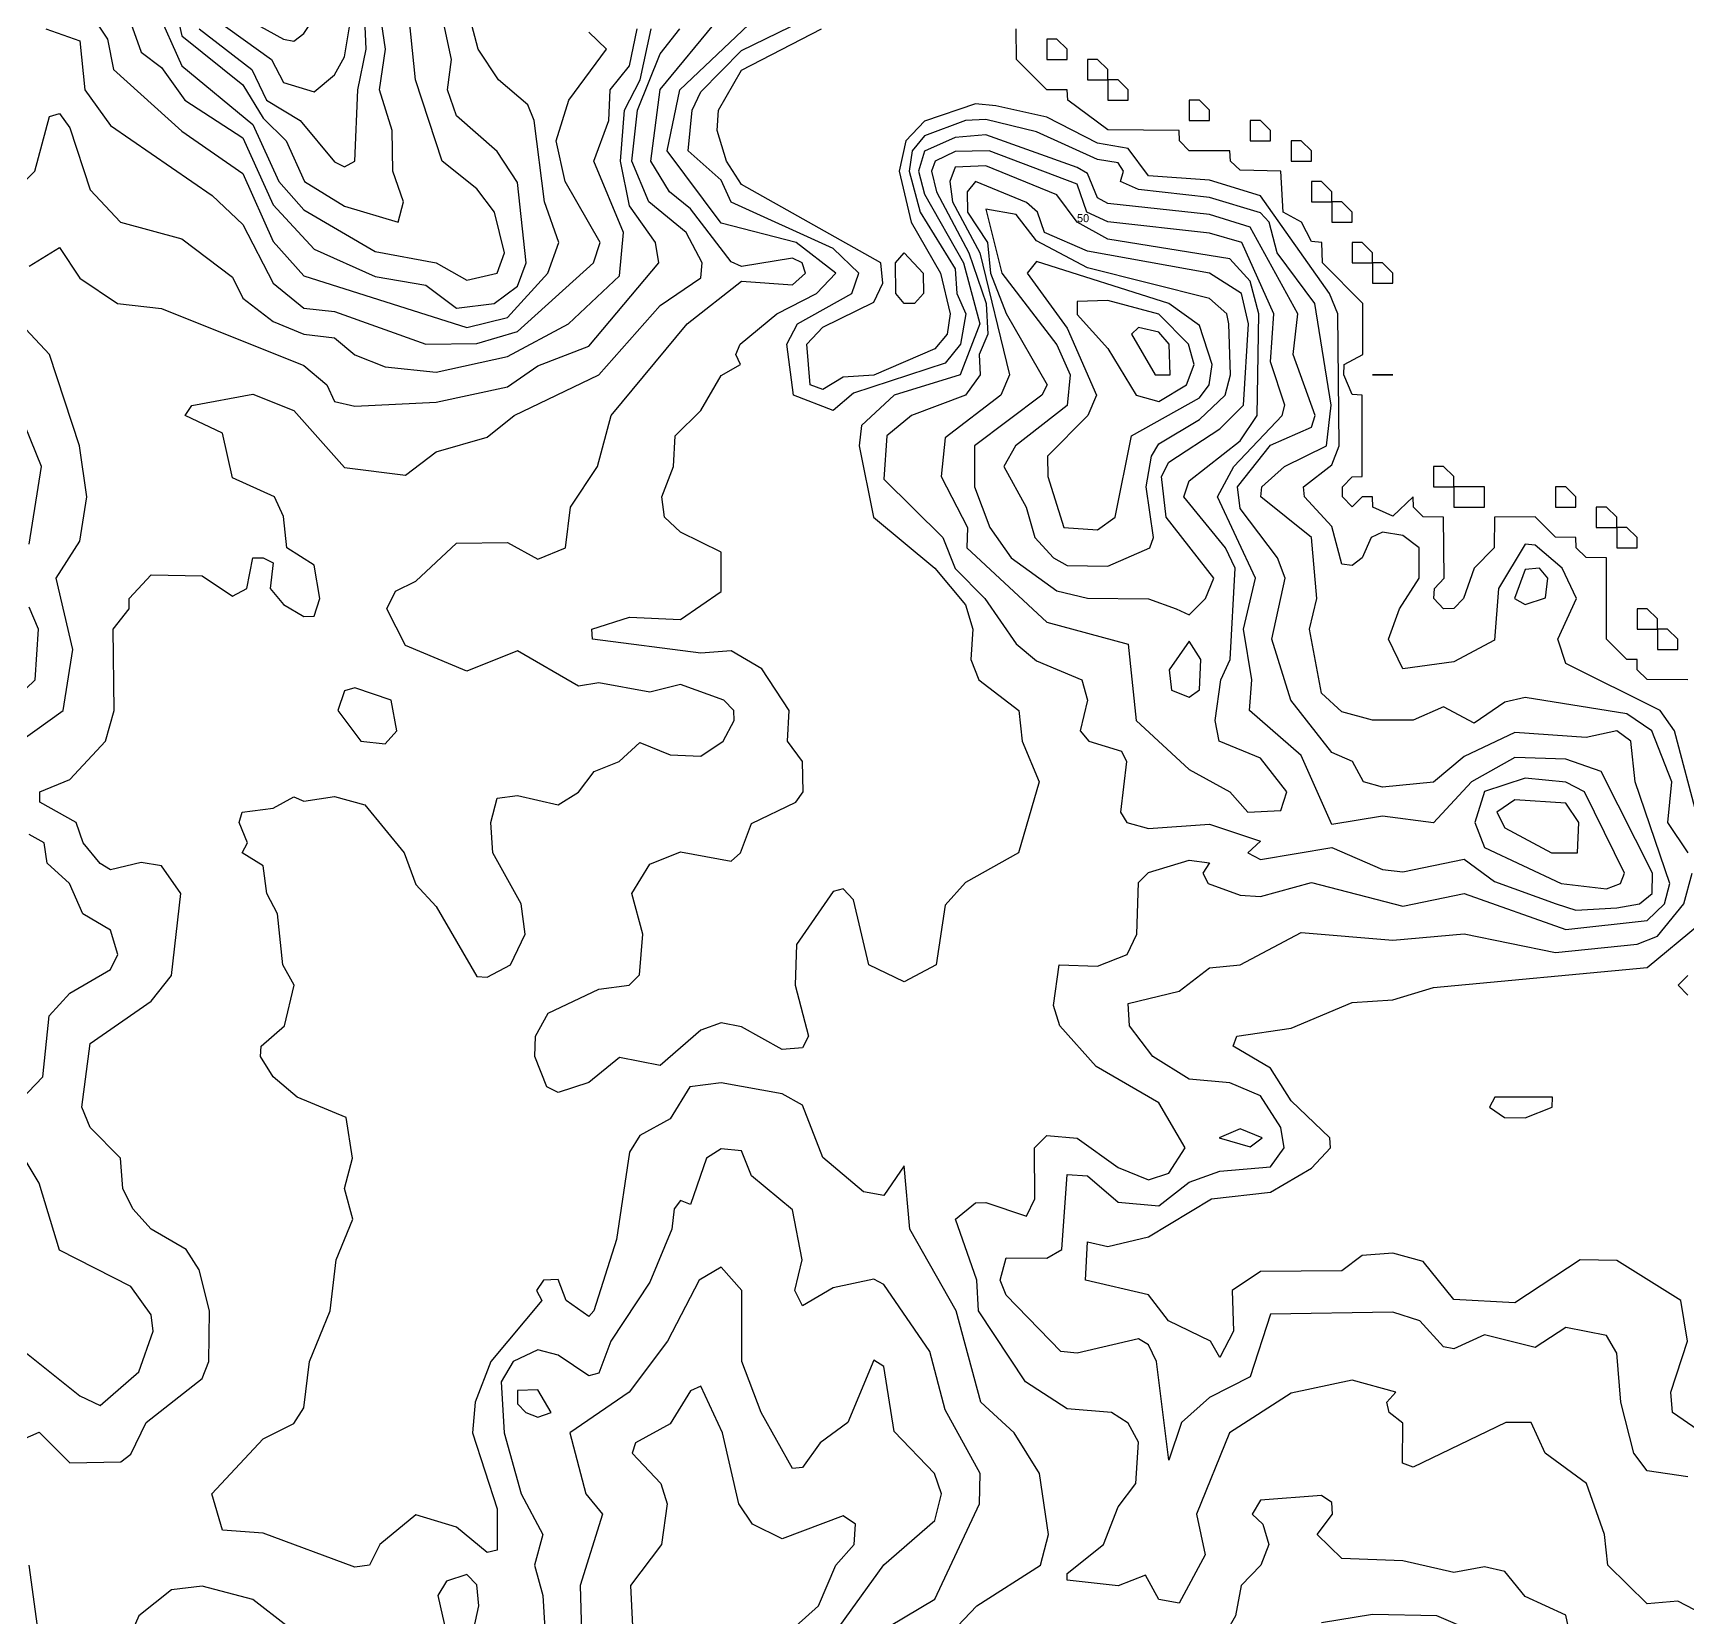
# Model space of a CAD drawing. Header units: metres. Extents: x 310028 to 360472, y 4137098 to 4159193.
# Drawn here: x 353668 to 356107, y 4146484 to 4148821 of the extents above; entities that cross this region are included whole.
import ezdxf

# ---------------------------------------------------------------- set-up
doc = ezdxf.new("R2010")
doc.units = ezdxf.units.M
for name, color, linetype in [('COAST', 5, 'Continuous'), ('CONTOUR', 254, 'Continuous'), ('CONTOUR_INDEX', 33, 'Continuous'), ('CONTOUR_LABELS', 7, 'Continuous')]:
    doc.layers.add(name, color=color, linetype=linetype)

msp = doc.modelspace()

# ---------------------------------------------------------------- linework, layer by layer
at = {"layer": 'COAST'}
for points in [[(356107.6, 4147867.5), (356047.5, 4147868.3), (356032.8, 4147882.5), (356032.5, 4147897.5), (356017.5, 4147897.7), (355987.6, 4147927.5), (355987.5, 4148047.5), (355957.5, 4148048.1), (355942.8, 4148062.5), (355942.5, 4148077.5), (355912.5, 4148078.1), (355882.5, 4148108), (355822.5, 4148107.6), (355821.7, 4148062.5), (355792.3, 4148032.5), (355776.7, 4147987.5), (355762.5, 4147972.7), (355747.5, 4147972.5), (355733, 4147987.5), (355733.9, 4148002.5), (355748.4, 4148017.5), (355747.5, 4148107.5), (355717.5, 4148108.1), (355702.8, 4148122.5), (355702.5, 4148137.6), (355672.5, 4148109.2), (355642.9, 4148122.5), (355642.5, 4148137.6), (355627.5, 4148137.6), (355612.5, 4148122.8), (355598.2, 4148137.5), (355598.3, 4148152.5), (355612.5, 4148167), (355627.6, 4148167.5), (355627.6, 4148287.5), (355612.5, 4148288.2), (355600.5, 4148317.5), (355600.9, 4148332.5), (355628.2, 4148347.5), (355628.2, 4148422.5), (355568.7, 4148482.5), (355567.8, 4148512.5), (355552.5, 4148513.9), (355537.8, 4148542.5), (355510.9, 4148557.5), (355507.6, 4148617.5), (355447.5, 4148619.2), (355433.5, 4148632.5), (355432.5, 4148647.7), (355372.5, 4148647.9), (355357.9, 4148662.5), (355357.5, 4148677.6), (355252.5, 4148678.7), (355193.5, 4148722.5), (355192.5, 4148737.7), (355162.5, 4148737.9), (355117.7, 4148782.5), (355117.5, 4148827.5)], [(355162.5, 4148782.5), (355192.5, 4148782.5), (355192.5, 4148797.5), (355177.5, 4148812.5), (355162.5, 4148812.5), (355162.5, 4148782.5)], [(355222.5, 4148752.5), (355252.5, 4148752.5), (355252.5, 4148767.5), (355237.5, 4148782.5), (355222.5, 4148782.5), (355222.5, 4148752.5)], [(355252.5, 4148722.5), (355282.5, 4148722.5), (355282.5, 4148737.5), (355267.5, 4148752.5), (355252.5, 4148752.5), (355252.5, 4148722.5)], [(355372.5, 4148692.5), (355402.5, 4148692.5), (355402.5, 4148707.5), (355387.5, 4148722.5), (355372.5, 4148722.5), (355372.5, 4148692.5)], [(355462.5, 4148662.5), (355492.5, 4148662.5), (355492.5, 4148677.5), (355477.5, 4148692.5), (355462.5, 4148692.5), (355462.5, 4148662.5)], [(355522.5, 4148632.5), (355552.5, 4148632.5), (355552.5, 4148647.5), (355537.5, 4148662.5), (355522.5, 4148662.5), (355522.5, 4148632.5)], [(355552.5, 4148572.5), (355582.5, 4148572.5), (355582.5, 4148587.5), (355567.5, 4148602.5), (355552.5, 4148602.5), (355552.5, 4148572.5)], [(355582.5, 4148542.5), (355612.5, 4148542.5), (355612.5, 4148557.5), (355597.5, 4148572.5), (355582.5, 4148572.5), (355582.5, 4148542.5)], [(354952.5, 4148422.7), (354939.8, 4148437.5), (354939.7, 4148482.5), (354952.5, 4148497.1), (354980.5, 4148467.5), (354980.7, 4148437.5), (354967.5, 4148422.6), (354952.5, 4148422.7)], [(355612.5, 4148482.5), (355642.5, 4148482.5), (355642.5, 4148497.5), (355627.5, 4148512.5), (355612.5, 4148512.5), (355612.5, 4148482.5)], [(355642.5, 4148452.5), (355672.5, 4148452.5), (355672.5, 4148467.5), (355657.5, 4148482.5), (355642.5, 4148482.5), (355642.5, 4148452.5)], [(355642.5, 4148317.5), (355672.5, 4148317.5), (355642.5, 4148317.5)], [(355732.5, 4148152.5), (355762.5, 4148152.5), (355762.5, 4148167.5), (355747.5, 4148182.5), (355732.5, 4148182.5), (355732.5, 4148152.5)], [(355762.5, 4148122.5), (355807.5, 4148122.5), (355807.5, 4148152.5), (355762.5, 4148152.5), (355762.5, 4148122.5)], [(355912.5, 4148122.5), (355942.5, 4148122.5), (355942.5, 4148137.5), (355927.5, 4148152.5), (355912.5, 4148152.5), (355912.5, 4148122.5)], [(355972.5, 4148092.5), (356002.5, 4148092.5), (356002.5, 4148107.5), (355987.5, 4148122.5), (355972.5, 4148122.5), (355972.5, 4148092.5)], [(356002.5, 4148062.5), (356032.5, 4148062.5), (356032.5, 4148077.5), (356017.5, 4148092.5), (356002.5, 4148092.5), (356002.5, 4148062.5)], [(356032.5, 4147942.5), (356062.5, 4147942.5), (356062.5, 4147957.5), (356047.5, 4147972.5), (356032.5, 4147972.5), (356032.5, 4147942.5)], [(356062.5, 4147912.5), (356092.5, 4147912.5), (356092.5, 4147927.5), (356077.5, 4147942.5), (356062.5, 4147942.5), (356062.5, 4147912.5)], [(356107.5, 4147402.5), (356092.9, 4147417.5), (356107.5, 4147431.7)]]:
    msp.add_lwpolyline(points, dxfattribs=at)
at = {"layer": 'CONTOUR'}
for points, elevation in [([(353752.5, 4148850.6), (353778.2, 4148812.5), (353786.9, 4148767.5), (353887.5, 4148676.9), (353977.5, 4148614.1), (354022.5, 4148514), (354067.5, 4148463.6), (354307.5, 4148387.2), (354367.5, 4148401.9), (354427.2, 4148467.5), (354443.2, 4148512.5), (354422.2, 4148572.5), (354407, 4148692.5), (354397.5, 4148715.5), (354354.6, 4148752.5), (354324.2, 4148797.5), (354300.6, 4148887.5)], 90), ([(353849.6, 4148857.5), (353887.5, 4148773), (353992.5, 4148686.7), (354030.6, 4148602.5), (354067.5, 4148560.5), (354172.5, 4148499.4), (354262.5, 4148482.8), (354307.5, 4148457.2), (354352.6, 4148467.5), (354363, 4148497.5), (354348.7, 4148557.5), (354322.5, 4148591.9), (354271.4, 4148632.5), (354232.1, 4148752.5), (354218.2, 4148887.5)], 110), ([(353872.5, 4148884.5), (353887.5, 4148817.1), (353977.5, 4148744.9), (354007.5, 4148696.1), (354041.5, 4148662.5), (354068.2, 4148602.5), (354127.5, 4148566.3), (354206.6, 4148542.5), (354214.4, 4148572.5), (354198.4, 4148617.5), (354197.5, 4148677.5), (354179.2, 4148737.5), (354188, 4148797.5), (354174.7, 4148887.5)], 120), ([(353913, 4148827.5), (353990.8, 4148767.5), (354012.3, 4148722.5), (354061.9, 4148692.5), (354112.5, 4148631.5), (354127.5, 4148624), (354142.5, 4148632.4), (354147, 4148737.5), (354159.2, 4148797.5), (354155.3, 4148887.5)], 130), ([(353936.5, 4148842.5), (354020, 4148782.5), (354037.5, 4148748.5), (354082.5, 4148734.8), (354112.5, 4148759.6), (354127.5, 4148786.4), (354142.5, 4148878)], 140), ([(355030.7, 4146472.5), (355059.2, 4146502.5), (355153.2, 4146562.5), (355164.9, 4146607.5), (355151.6, 4146697.5), (355114.6, 4146757.5), (355065.2, 4146802.5), (355028.9, 4146937.5), (354960.8, 4147057.5), (354952.5, 4147151.1), (354922.5, 4147107.4), (354892.5, 4147112.8), (354832.5, 4147163.2), (354802.5, 4147240.4), (354772.5, 4147257.1), (354682.5, 4147273.7), (354636.2, 4147267.5), (354607.5, 4147220.5), (354562.5, 4147195.6), (354547.5, 4147171.2), (354528.3, 4147042.5), (354494.8, 4146937.5), (354487.5, 4146928.8), (354454.2, 4146952.5), (354442.5, 4146983.7), (354420.8, 4146982.5), (354410.2, 4146967.5), (354418.2, 4146952.5), (354343.2, 4146862.5), (354320.1, 4146802.5), (354316, 4146757.5), (354352.5, 4146645.4), (354352.5, 4146584.4), (354337.5, 4146580.8), (354292.5, 4146618.5), (354232.5, 4146636.5), (354179.6, 4146592.5), (354164.3, 4146562.5), (354142.5, 4146559.4), (354007.5, 4146609.6), (353947.5, 4146614), (353931.9, 4146667.5), (354007.5, 4146748.6), (354052.5, 4146771), (354067.5, 4146794.4), (354075.6, 4146862.5), (354106.5, 4146937.5), (354115.2, 4147012.5), (354139.8, 4147072.5), (354127.4, 4147117.5), (354139.1, 4147162.5), (354129.9, 4147222.5), (354057.5, 4147252.5), (354022.5, 4147282.5), (354003.7, 4147312.5), (354004.5, 4147327.5), (354039.2, 4147357.5), (354053.2, 4147417.5), (354036.3, 4147447.5), (354028.5, 4147522.5), (354012.9, 4147552.5), (354007.5, 4147593.2), (353976.7, 4147612.5), (353984.4, 4147627.5), (353972.1, 4147657.5), (353976.6, 4147672.5), (354022.5, 4147678.3), (354052.5, 4147695.2), (354067.5, 4147689), (354112.5, 4147695.6), (354157.5, 4147683.6), (354215.5, 4147612.5), (354232.5, 4147566), (354262.5, 4147533.3), (354322.5, 4147430.1), (354337.5, 4147429.1), (354372, 4147447.5), (354393.9, 4147492.5), (354387.8, 4147537.5), (354346, 4147612.5), (354343, 4147657.5), (354352.5, 4147693.2), (354382.5, 4147697.3), (354442.5, 4147683.2), (354472.5, 4147702), (354495.2, 4147732.5), (354532.2, 4147747.5), (354562.5, 4147775.3), (354607.5, 4147757), (354652.5, 4147754.9), (354685.6, 4147777.5), (354701.8, 4147807.5), (354701.1, 4147822.5), (354686.4, 4147837.5), (354622.5, 4147860.7), (354577.5, 4147849.6), (354502.5, 4147863.5), (354472.5, 4147858.6), (354382.5, 4147910.7), (354307.5, 4147880.4), (354217.5, 4147918.2), (354189.9, 4147972.5), (354202.5, 4147998.3), (354232.5, 4148013.2), (354292.5, 4148069.1), (354367.5, 4148070.1), (354412.5, 4148045.4), (354453, 4148062.5), (354460.3, 4148122.5), (354500.1, 4148182.5), (354520.4, 4148257.5), (354632.7, 4148392.5), (354712.5, 4148455.3), (354787.5, 4148450.1), (354807, 4148467.5), (354802, 4148482.5), (354787.5, 4148489.4), (354712.5, 4148477.1), (354697.5, 4148484.2), (354637.5, 4148562.3), (354606.2, 4148587.5), (354579, 4148632.5), (354592.5, 4148738.1), (354678.5, 4148842.5)], 40), ([(356191.9, 4146457.5), (356092.5, 4146509.3), (356047.5, 4146505.1), (355989.7, 4146562.5), (355984.4, 4146607.5), (355958.2, 4146682.5), (355897.2, 4146727.5), (355876.4, 4146772.5), (355839, 4146772.5), (355702.5, 4146706.9), (355686.7, 4146712.5), (355687.5, 4146771.6), (355667.2, 4146787.5), (355663.8, 4146802.5), (355677.2, 4146817.5), (355612.5, 4146834.8), (355522.5, 4146815.7), (355431.6, 4146757.5), (355383.2, 4146637.5), (355396.2, 4146577.5), (355357.5, 4146506.4), (355327.5, 4146511.8), (355307.8, 4146547.5), (355267.5, 4146531.8), (355192.5, 4146540.3), (355192.5, 4146549.9), (355246.3, 4146592.5), (355267.5, 4146648.2), (355293.9, 4146682.5), (355297.5, 4146743.7), (355282.5, 4146771.5), (355257.7, 4146787.5), (355192.5, 4146792.7), (355131.2, 4146832.5), (355061.7, 4146937.5), (355059.3, 4146982.5), (355028.2, 4147072.5), (355057.5, 4147096.3), (355072.5, 4147096.9), (355132.5, 4147076.9), (355145.1, 4147102.5), (355144.2, 4147177.5), (355162.5, 4147195.6), (355207.5, 4147192.1), (355267.5, 4147148.5), (355312.5, 4147130.3), (355342.5, 4147140.2), (355366.7, 4147177.5), (355327.5, 4147244), (355235.4, 4147297.5), (355181.6, 4147357.5), (355172.6, 4147387.5), (355180.7, 4147447.5), (355237.5, 4147445.3), (355281.2, 4147462.5), (355295.3, 4147492.5), (355297.5, 4147568.9), (355312.5, 4147583.6), (355372.5, 4147602), (355402.5, 4147598.1), (355392.7, 4147582.5), (355400.6, 4147567.5), (355447.5, 4147550), (355477.5, 4147548.4), (355552.5, 4147568.7), (355687.5, 4147533.8), (355777.5, 4147552.4), (355927.5, 4147499.8), (356047.5, 4147512.7), (356072.8, 4147537.5), (356080.9, 4147567.5), (356030, 4147717.5), (356023.5, 4147777.5), (356002.5, 4147792.4), (355957.5, 4147782.6), (355852.5, 4147789.8), (355777.5, 4147754.7), (355732.5, 4147716.7), (355657.5, 4147709.3), (355629.1, 4147717.5), (355613, 4147747.5), (355582.5, 4147760.4), (355522.1, 4147837.5), (355494.4, 4147927.5), (355514, 4148017.5), (355502.5, 4148047.5), (355447.5, 4148120.4), (355443.4, 4148152.5), (355492.5, 4148213.8), (355552.5, 4148240.3), (355558.3, 4148257.5), (355525.8, 4148347.5), (355532.7, 4148407.5), (355462.5, 4148535), (355402.5, 4148553.6), (355252.5, 4148570.1), (355237.5, 4148578.2), (355222.5, 4148614.1), (355207.5, 4148623), (355072.5, 4148671.4), (355027.5, 4148667.3), (354982.5, 4148647.4), (354973.3, 4148617.5), (354982.5, 4148583.9), (355039.8, 4148482.5), (355063.9, 4148392.5), (355035, 4148317.5), (354937.5, 4148287.5), (354889.2, 4148242.5), (354886.1, 4148212.5), (354906.9, 4148107.5), (354997.4, 4148032.5), (355042.5, 4147978.2), (355053.5, 4147942.5), (355050.8, 4147897.5), (355062.4, 4147867.5), (355121.5, 4147822.5), (355126, 4147777.5), (355151.5, 4147717.5), (355121, 4147612.5), (355042.5, 4147568.8), (355012.5, 4147535.4), (354999.3, 4147447.5), (354952.5, 4147422.4), (354900, 4147447.5), (354877.5, 4147543.3), (354862.5, 4147559.7), (354847.5, 4147555.8), (354793.4, 4147477.5), (354791.5, 4147417.5), (354811.2, 4147342.5), (354802.5, 4147325.1), (354772.5, 4147322.8), (354712.5, 4147355.8), (354682.5, 4147361.9), (354652.5, 4147351), (354592.5, 4147299.2), (354532.5, 4147311), (354487.5, 4147273.8), (354442.5, 4147259), (354425.4, 4147267.5), (354407.8, 4147312.5), (354409.1, 4147342.5), (354427.5, 4147376.2), (354502.5, 4147411.8), (354546.9, 4147417.5), (354562.1, 4147432.5), (354567.2, 4147492.5), (354550.9, 4147552.5), (354577.5, 4147595.7), (354622.5, 4147614), (354697.5, 4147600.5), (354711.2, 4147612.5), (354727.5, 4147655.7), (354792.7, 4147687.5), (354803.4, 4147702.5), (354802.3, 4147747.5), (354780.5, 4147777.5), (354782.6, 4147822.5), (354742.5, 4147883.7), (354697.5, 4147910.5), (354652.5, 4147907.1), (354492.9, 4147927.5), (354492, 4147942.5), (354547.5, 4147959.9), (354622.5, 4147956.5), (354682.5, 4147998.1), (354682.5, 4148055.9), (354622.5, 4148085.5), (354599.1, 4148107.5), (354595.1, 4148137.5), (354612.5, 4148182.5), (354614.9, 4148227.5), (354652.5, 4148264.6), (354682.5, 4148316.5), (354711.1, 4148332.5), (354704.1, 4148347.5), (354710.5, 4148362.5), (354764.5, 4148407.5), (354823.2, 4148437.5), (354851.8, 4148467.5), (354793, 4148512.5), (354682.5, 4148541.1), (354602.9, 4148647.5), (354621.7, 4148737.5), (354732.1, 4148842.5)], 30), ([(356107.7, 4147612.5), (356078.1, 4147657.5), (356083.6, 4147717.5), (356054.1, 4147792.5), (356017.5, 4147817.6), (355867.5, 4147841.6), (355837.5, 4147834.9), (355792.5, 4147804), (355747.5, 4147827.9), (355702.5, 4147808.3), (355642.5, 4147808.4), (355597.5, 4147820.5), (355567.5, 4147847.8), (355549.7, 4147942.5), (355560.5, 4147987.5), (355552.8, 4148077.5), (355478.1, 4148137.5), (355479.6, 4148152.5), (355512.7, 4148182.5), (355575, 4148212.5), (355581.9, 4148272.5), (355557.4, 4148422.5), (355502.1, 4148497.5), (355490.3, 4148542.5), (355477.5, 4148556.1), (355402.5, 4148578.9), (355297.5, 4148590.5), (355271.1, 4148602.5), (355275.8, 4148617.5), (355267.5, 4148630.2), (355237.5, 4148634.8), (355147.5, 4148675.7), (355072.5, 4148693.7), (355042.5, 4148692.5), (354982.5, 4148670), (354964.2, 4148647.5), (354959.9, 4148617.5), (354975.8, 4148557.5), (355027.5, 4148473.7), (355029.9, 4148437.5), (355043.4, 4148407.5), (355035.5, 4148362.5), (355012.5, 4148334.6), (354877.5, 4148290.2), (354847.5, 4148264.6), (354789, 4148287.5), (354779.3, 4148362.5), (354795, 4148392.5), (354875, 4148437.5), (354885.5, 4148467.5), (354847.5, 4148503.7), (354697.5, 4148571.9), (354682.5, 4148604.5), (354634, 4148647.5), (354639.6, 4148707.5), (354652.5, 4148734.7), (354712.5, 4148795.5), (354802.5, 4148839.3)], 20), ([(353647.5, 4148594.3), (353670.8, 4148617.5), (353692.5, 4148698.4), (353707.5, 4148702.7), (353722.5, 4148681.4), (353752.5, 4148590.4), (353797.1, 4148542.5), (353887.5, 4148517.9), (353962.5, 4148461.3), (353977.5, 4148430.3), (354022.5, 4148396.3), (354067.5, 4148377.6), (354112.5, 4148372.1), (354142.5, 4148346.8), (354187.5, 4148329), (354262.5, 4148321.5), (354367.5, 4148344.7), (354457.5, 4148392.8), (354532.5, 4148463.2), (354538.8, 4148527.5), (354495, 4148632.5), (354516.9, 4148692.5), (354518.8, 4148737.5), (354547.5, 4148773), (354558.6, 4148827.5)], 70), ([(353662.5, 4148477.9), (353707.5, 4148505.2), (353737.5, 4148460), (353792.9, 4148422.5), (353857.5, 4148415.1), (354067.5, 4148331), (354101.4, 4148302.5), (354112.5, 4148278.1), (354142.5, 4148271), (354262.5, 4148276.9), (354367.5, 4148299.7), (354412.5, 4148330.6), (354487.5, 4148359.6), (354590.9, 4148482.5), (354586, 4148512.5), (354547.5, 4148566.5), (354534, 4148632.5), (354540.2, 4148707.5), (354563.4, 4148752.5), (354579.2, 4148827.5)], 60), ([(353687, 4148827.5), (353737.5, 4148809.8), (353744.8, 4148737.5), (353782.5, 4148685.1), (353932.5, 4148581.9), (353977.5, 4148539.1), (354022.4, 4148452.5), (354067.5, 4148415.8), (354112.5, 4148410.8), (354247.5, 4148362.8), (354322.5, 4148363.8), (354382.5, 4148381.1), (354494.2, 4148482.5), (354504, 4148512.5), (354452.6, 4148602.5), (354439.5, 4148662.5), (354457.9, 4148722.5), (354513.4, 4148797.5), (354487.5, 4148822.9)], 80), ([(356122.5, 4147660.6), (356087.8, 4147792.5), (356066.6, 4147822.5), (355927.5, 4147891.7), (355916, 4147927.5), (355943.4, 4147987.5), (355922.2, 4148032.5), (355882.5, 4148066.2), (355867.5, 4148067.5), (355828.2, 4148002.5), (355822.5, 4147926), (355762.5, 4147894.1), (355687.5, 4147883.7), (355666.4, 4147927.5), (355682.2, 4147972.5), (355711.6, 4148017.5), (355711.5, 4148062.5), (355687.5, 4148080.6), (355657.5, 4148085.6), (355640.8, 4148077.5), (355627.5, 4148047.5), (355612.5, 4148036.4), (355597.5, 4148038.4), (355582.5, 4148093.6), (355542.2, 4148137.5), (355540.8, 4148152.5), (355582.5, 4148184.9), (355593.5, 4148212.5), (355591.7, 4148407.5), (355579.2, 4148437.5), (355477.5, 4148581.2), (355402.5, 4148604.3), (355312.5, 4148610.8), (355282.5, 4148651.3), (355237.5, 4148659.1), (355162.5, 4148697.2), (355087.5, 4148714.2), (355057.5, 4148717.2), (354982.5, 4148691.6), (354954.6, 4148662.5), (354945.1, 4148617.5), (354962.8, 4148542.5), (355005.9, 4148467.5), (355020.3, 4148407.5), (355015.6, 4148377.5), (354997.5, 4148356), (354907.5, 4148317.1), (354862.5, 4148313.8), (354832.5, 4148295.9), (354813.7, 4148302.5), (354809, 4148362.5), (354832.5, 4148387.6), (354907.5, 4148424.5), (354921.1, 4148452.5), (354917.9, 4148482.5), (354712.5, 4148598.3), (354690.3, 4148632.5), (354676.5, 4148677.5), (354678.6, 4148707.5), (354712.5, 4148766.5), (354830.5, 4148827.5)], 10), ([(355913.3, 4147537.5), (355942.5, 4147527.9), (356002.5, 4147531.4), (356036, 4147537.5), (356054.6, 4147552.5), (356055.2, 4147582.5), (355979.8, 4147732.5), (355927.5, 4147750.8), (355852.5, 4147753.4), (355788.5, 4147717.5), (355732.5, 4147656.8), (355657.5, 4147666.9), (355582.5, 4147654.6), (355537.5, 4147756.1), (355461.4, 4147822.5), (355464.6, 4147867.5), (355452.4, 4147942.5), (355470.2, 4148017.5), (355414, 4148137.5), (355438.1, 4148182.5), (355509.5, 4148257.5), (355513.3, 4148272.5), (355492.5, 4148336.5), (355497.1, 4148407.5), (355450, 4148512.5), (355402.5, 4148526.2), (355252.5, 4148543.1), (355221.5, 4148557.5), (355207.5, 4148598.6), (355077.5, 4148647.5), (355027.5, 4148646.7), (354998.1, 4148632.5), (354992.6, 4148617.5), (355000.2, 4148587.5), (355047.5, 4148497.5), (355073.3, 4148422.5), (355075.8, 4148377.5), (355062.9, 4148347.5), (355064.4, 4148317.5), (355042.5, 4148287.6), (354962.9, 4148257.5), (354926.9, 4148227.5), (354922.5, 4148163.7), (355009.1, 4148077.5), (355027.5, 4148032.1), (355071.2, 4147987.5), (355117.5, 4147920.6), (355147.5, 4147895.5), (355214.3, 4147867.5), (355222.7, 4147837.5), (355211.8, 4147792.5), (355224.3, 4147777.5), (355272.7, 4147762.5), (355280.2, 4147747.5), (355271.3, 4147672.5), (355280.5, 4147657.5), (355312.5, 4147648.6), (355402.5, 4147654.8), (355477.5, 4147629.6), (355458.7, 4147612.5), (355477.5, 4147602.8), (355582.5, 4147620.4), (355657.5, 4147588), (355687.5, 4147584.5), (355777.5, 4147603.1), (355822.5, 4147570.3), (355913.3, 4147537.5)], 40), ([(355353.4, 4147972.5), (355372.5, 4147963.4), (355396.4, 4147987.5), (355408.6, 4148017.5), (355338.5, 4148107.5), (355331.5, 4148167.5), (355342.5, 4148188.7), (355417.5, 4148237.7), (355452.6, 4148272.5), (355459.9, 4148392.5), (355449.5, 4148437.5), (355402.5, 4148467.3), (355222.5, 4148499.6), (355159.2, 4148527.5), (355148.9, 4148557.5), (355132.5, 4148571.7), (355057.5, 4148602.7), (355045.1, 4148587.5), (355045.8, 4148557.5), (355075, 4148512.5), (355079.6, 4148467.5), (355102.5, 4148407.7), (355163, 4148302.5), (355155.1, 4148287.5), (355056.1, 4148212.5), (355056.1, 4148152.5), (355078.6, 4148092.5), (355110.1, 4148047.5), (355177.5, 4147998.7), (355222.5, 4147988.3), (355312.5, 4147987), (355353.4, 4147972.5)], 60), ([(355172.2, 4148047.5), (355192.5, 4148036.3), (355252.5, 4148035.2), (355314.2, 4148062.5), (355319.7, 4148077.5), (355309.1, 4148152.5), (355317, 4148197.5), (355327.5, 4148215.5), (355387.5, 4148251.4), (355425.3, 4148287.5), (355433.5, 4148317.5), (355430.9, 4148392.5), (355428, 4148407.5), (355402.5, 4148430.2), (355222.5, 4148475.4), (355147.5, 4148514.8), (355117.5, 4148553.7), (355072.5, 4148561.6), (355096.1, 4148467.5), (355177.5, 4148361.9), (355197, 4148317.5), (355192.5, 4148272.4), (355116.5, 4148212.5), (355099.1, 4148182.5), (355132.1, 4148122.5), (355145, 4148077.5), (355172.2, 4148047.5)], 70), ([(355187.7, 4148092.5), (355237.5, 4148088.7), (355263.4, 4148107.5), (355287.3, 4148227.5), (355387.5, 4148283.7), (355402, 4148302.5), (355406.4, 4148332.5), (355387.5, 4148390.3), (355342.5, 4148422.6), (355147.5, 4148484.5), (355133.7, 4148467.5), (355192.5, 4148386.2), (355236, 4148287.5), (355222.8, 4148257.5), (355163.7, 4148197.5), (355163.9, 4148167.5), (355187.7, 4148092.5)], 80), ([(353545, 4147702.5), (353712.9, 4147822.5), (353727, 4147912.5), (353702.2, 4148017.5), (353737.5, 4148072.1), (353747.4, 4148137.5), (353736.8, 4148212.5), (353692.5, 4148347.4), (353580.2, 4148467.5)], 60), ([(355294.5, 4148287.5), (355327.5, 4148278.1), (355368.3, 4148302.5), (355379.6, 4148332.5), (355371.4, 4148362.5), (355327.5, 4148406.7), (355252.5, 4148427.1), (355207.5, 4148425.6), (355207.5, 4148406.4), (355252.5, 4148356.1), (355294.5, 4148287.5)], 90), ([(353662.5, 4148067.8), (353680.8, 4148182.5), (353632.5, 4148301.3)], 70), ([(355852, 4147987.5), (355867.5, 4147978.8), (355897.5, 4147988.8), (355901.1, 4148017.5), (355888.7, 4148032.5), (355867.5, 4148030.3), (355852, 4147987.5)], 20), ([(353602.5, 4147801.6), (353671.5, 4147867.5), (353676.4, 4147942.5), (353662.5, 4147974.8)], 70), ([(355346.4, 4147852.5), (355372.5, 4147842), (355387.5, 4147853.1), (355389.7, 4147897.5), (355372.5, 4147924.9), (355342.7, 4147882.5), (355346.4, 4147852.5)], 60), ([(355906.2, 4147612.5), (355944.7, 4147612.5), (355946.8, 4147657.5), (355927.5, 4147685.9), (355852.5, 4147690.9), (355825.7, 4147672.5), (355837.5, 4147649.3), (355906.2, 4147612.5)], 60), ([(353640, 4147237.5), (353682.9, 4147282.5), (353692.1, 4147372.5), (353722.5, 4147405.6), (353782.5, 4147440.6), (353793.3, 4147462.5), (353782.5, 4147498.7), (353741.5, 4147522.5), (353722.3, 4147567.5), (353689.3, 4147597.5), (353684.5, 4147627.5), (353662.5, 4147639.6)], 60), ([(356107.5, 4146692.4), (356047.5, 4146701.4), (356027.9, 4146727.5), (356008.4, 4146802.5), (356002.5, 4146874.8), (355987.5, 4146900.9), (355927.5, 4146912.8), (355882.5, 4146883), (355807.5, 4146902), (355762.5, 4146881), (355747.5, 4146884.3), (355712.5, 4146922.5), (355672.5, 4146935.3), (355492.5, 4146932.3), (355462.5, 4146840), (355402.5, 4146809.7), (355361, 4146772.5), (355342.5, 4146717.3), (355324, 4146862.5), (355312.5, 4146887.2), (355297.5, 4146895.8), (355207.5, 4146874.7), (355183.4, 4146877.5), (355102.5, 4146960.3), (355094, 4146982.5), (355102.5, 4147015.6), (355162.5, 4147014.8), (355184.6, 4147027.5), (355192.5, 4147138.2), (355222.5, 4147136.1), (355267.5, 4147097.5), (355327.5, 4147092.3), (355372.5, 4147126.9), (355417.5, 4147143.4), (355492.5, 4147149.6), (355512.4, 4147177.5), (355507.5, 4147207.5), (355477.5, 4147254.1), (355432.5, 4147273.3), (355372.5, 4147279), (355318.9, 4147312.5), (355284.2, 4147357.5), (355282.5, 4147390.5), (355357.5, 4147408.7), (355402.5, 4147443.2), (355447.5, 4147447.4), (355537.5, 4147495.2), (355672.5, 4147483.7), (355777.5, 4147493.1), (355912.5, 4147465.5), (356032.5, 4147477.9), (356062.5, 4147489.9), (356101.4, 4147537.5), (356113.8, 4147582.5)], 20), ([(356122.5, 4146761.4), (356084.8, 4146787.5), (356082.1, 4146817.5), (356106.8, 4146892.5), (356097.1, 4146952.5), (356002.5, 4147011.5), (355948.6, 4147012.5), (355852.5, 4146949), (355762.5, 4146954.1), (355717.5, 4147010.2), (355672.5, 4147022.2), (355627.5, 4147018.9), (355597.5, 4146996.1), (355477.5, 4146995.1), (355435.8, 4146967.5), (355437.7, 4146907.5), (355417.5, 4146868.7), (355403.6, 4146892.5), (355342, 4146922.5), (355312.5, 4146961), (355219.7, 4146982.5), (355222.5, 4147039.1), (355252.5, 4147032.1), (355312.5, 4147046.6), (355405.1, 4147102.5), (355492.5, 4147112.2), (355552.6, 4147147.5), (355580.9, 4147177.5), (355579.9, 4147192.5), (355522.5, 4147246.7), (355492.5, 4147295.1), (355437.4, 4147327.5), (355442.4, 4147342.5), (355522.5, 4147354.2), (355612.5, 4147391.9), (355672.5, 4147395.9), (355732.5, 4147414), (356047.5, 4147443.3), (356124.6, 4147507.5)], 10), ([(355837.4, 4147222.5), (355867.5, 4147221.8), (355907.4, 4147237.5), (355907.7, 4147252.5), (355823, 4147252.5), (355814.9, 4147237.5), (355837.4, 4147222.5)], 10), ([(353636.4, 4146892.5), (353737.5, 4146811.7), (353767.5, 4146797.6), (353824.1, 4146847.5), (353845.4, 4146907.5), (353842.5, 4146931.4), (353812.5, 4146973.1), (353707.5, 4147026.5), (353677.5, 4147125.5), (353628.4, 4147207.5)], 60), ([(355416.8, 4147192.5), (355462.5, 4147178.9), (355480, 4147192.5), (355447.5, 4147205.5), (355416.8, 4147192.5)], 30), ([(354760.2, 4146337.5), (354922.5, 4146562.8), (354997.5, 4146627.9), (355007.2, 4146667.5), (354997.1, 4146697.5), (354937.5, 4146759.3), (354922.5, 4146855.2), (354907.5, 4146864.7), (354869.1, 4146772.5), (354828.3, 4146742.5), (354802.5, 4146706.5), (354787.5, 4146704.6), (354741.4, 4146787.5), (354713, 4146862.5), (354712.9, 4146967.5), (354682.5, 4147001.6), (354650.1, 4146982.5), (354603.3, 4146892.5), (354547, 4146817.5), (354459.6, 4146757.5), (354483, 4146667.5), (354507.8, 4146637.5), (354474.8, 4146532.5), (354478.2, 4146412.5)], 60), ([(354394.8, 4146787.5), (354412.5, 4146780.6), (354431.8, 4146787.5), (354412.5, 4146820.9), (354382.5, 4146820), (354382.5, 4146800.2), (354394.8, 4146787.5)], 60), ([(354759.2, 4146442.5), (354825.8, 4146502.5), (354851.6, 4146562.5), (354878.4, 4146592.5), (354880.6, 4146622.5), (354862.5, 4146634.8), (354772.5, 4146601.1), (354728.7, 4146622.5), (354708.4, 4146652.5), (354684.6, 4146757.5), (354652.5, 4146826.1), (354637.5, 4146819.1), (354607.5, 4146770.9), (354556.4, 4146742.5), (354551.5, 4146727.5), (354593.5, 4146682.5), (354602.9, 4146652.5), (354594.6, 4146592.5), (354549, 4146532.5), (354553.4, 4146442.5)], 70), ([(355930.9, 4146472.5), (355927.5, 4146488.5), (355867.5, 4146515.9), (355837.5, 4146552.8), (355807.5, 4146559.9), (355762.5, 4146551.3), (355687.5, 4146568.6), (355597.5, 4146572), (355561, 4146607.5), (355583.8, 4146637.5), (355582.5, 4146654.5), (355567.5, 4146664.8), (355477.5, 4146658), (355465.2, 4146637.5), (355481, 4146622.5), (355490, 4146592.5), (355477.9, 4146562.5), (355449.1, 4146532.5), (355440.7, 4146487.5), (355423.6, 4146457.5)], 40)]:
    msp.add_lwpolyline(points, dxfattribs=dict(at, elevation=elevation))
at = {"layer": 'CONTOUR_INDEX'}
for points, elevation in [([(353812.5, 4148835.8), (353827.5, 4148793.3), (353857.5, 4148770.4), (353892.2, 4148722.5), (353977.5, 4148667), (354022.5, 4148568), (354082.5, 4148502.8), (354172.5, 4148462.2), (354247.5, 4148449.8), (354292.5, 4148415.8), (354347.9, 4148422.5), (354382.5, 4148448.2), (354395.4, 4148482.5), (354382.5, 4148601.1), (354352.5, 4148646.9), (354292.5, 4148699.1), (354279.4, 4148737.5), (354285.1, 4148782.5), (354249.8, 4148947.5)], 100), ([(353955.4, 4148857.5), (354037.5, 4148812.5), (354052.5, 4148809.6), (354067.5, 4148820.8), (354111.3, 4148887.5)], 150), ([(353632.5, 4146738.8), (353677.5, 4146758.2), (353722.5, 4146713.3), (353797.5, 4146714.5), (353812.5, 4146725.7), (353835.2, 4146772.5), (353917.5, 4146837.4), (353927.6, 4146862.5), (353928.6, 4146937.5), (353913.3, 4146997.5), (353893.8, 4147027.5), (353842.6, 4147057.5), (353815.3, 4147087.5), (353800.5, 4147117.5), (353797, 4147162.5), (353752.5, 4147207.7), (353740.4, 4147237.5), (353752.5, 4147331.6), (353842.5, 4147393.8), (353872.5, 4147431.9), (353886.4, 4147552.5), (353857.5, 4147593.6), (353827.5, 4147598.3), (353782.5, 4147587.7), (353767.5, 4147596.7), (353742.3, 4147627.5), (353731.8, 4147657.5), (353678.4, 4147687.5), (353678.4, 4147702.5), (353722.5, 4147720.9), (353775.2, 4147777.5), (353787.8, 4147822.5), (353786.3, 4147942.5), (353810, 4147972.5), (353810.2, 4147987.5), (353842.5, 4148022.6), (353917.5, 4148021.2), (353962.5, 4147991.1), (353983.5, 4148002.5), (353992.3, 4148047.5), (354007.5, 4148047.8), (354022.5, 4148040.3), (354017.7, 4148002.5), (354037.5, 4147978.9), (354067.5, 4147961.1), (354082.5, 4147961.8), (354091.1, 4147987.5), (354082.5, 4148036.6), (354042.4, 4148062.5), (354037.5, 4148108.5), (354024, 4148137.5), (353962.5, 4148165.6), (353947.5, 4148231.6), (353892.5, 4148257.5), (353902.5, 4148272.3), (353992.5, 4148288.8), (354052.5, 4148265), (354127.5, 4148180.9), (354217.5, 4148169.3), (354262.5, 4148204), (354337.5, 4148225.5), (354377.7, 4148257.5), (354502.5, 4148317.5), (354592.5, 4148419.8), (354652.5, 4148460.7), (354654.4, 4148482.5), (354631.2, 4148527.5), (354575.9, 4148572.5), (354550.8, 4148632.5), (354559.5, 4148707.5), (354592.5, 4148790.6), (354621.6, 4148827.5)], 50), ([(355458.7, 4147672.5), (355507.5, 4147675.1), (355516.1, 4147702.5), (355477.5, 4147752.2), (355416.6, 4147777.5), (355410.9, 4147807.5), (355419, 4147867.5), (355432.8, 4147897.5), (355440.1, 4148032.5), (355426, 4148062.5), (355364.7, 4148137.5), (355372.5, 4148161), (355447.5, 4148219.9), (355472.7, 4148257.5), (355474.9, 4148407.5), (355462.5, 4148455.6), (355432.5, 4148488.5), (355252.5, 4148517.5), (355207.1, 4148542.5), (355177.5, 4148582.9), (355072.5, 4148625.6), (355027.5, 4148623.5), (355019.5, 4148602.5), (355023.7, 4148572.5), (355063.8, 4148497.5), (355107.7, 4148317.5), (355094.8, 4148287.5), (355012.5, 4148224.4), (355006.8, 4148167.5), (355045.9, 4148092.5), (355044.5, 4148062.5), (355162.5, 4147952.9), (355282.5, 4147920.2), (355294.5, 4147807.5), (355372.5, 4147735.3), (355432.5, 4147702.6), (355458.7, 4147672.5)], 50), ([(355322.4, 4148317.5), (355344.5, 4148317.5), (355342.7, 4148362.5), (355327.5, 4148380.5), (355297.5, 4148387), (355287.2, 4148377.5), (355322.4, 4148317.5)], 100), ([(354151.7, 4147777.5), (354187.5, 4147773.1), (354204.7, 4147792.5), (354196.2, 4147837.5), (354142.5, 4147856), (354127.5, 4147851.6), (354117.5, 4147822.5), (354151.7, 4147777.5)], 50), ([(355920.6, 4147567.5), (355987.5, 4147559.6), (356008.1, 4147567.5), (356014.1, 4147582.5), (355954.9, 4147702.5), (355927.5, 4147717), (355867.5, 4147722.7), (355807.5, 4147702.8), (355793.3, 4147657.5), (355807.5, 4147620.7), (355920.6, 4147567.5)], 50), ([(354907.5, 4146458.4), (354997.5, 4146512.3), (355063.5, 4146652.5), (355064.1, 4146697.5), (355012.5, 4146791.2), (354990.3, 4146877.5), (354922.5, 4146975.9), (354907.5, 4146984), (354847.5, 4146971.1), (354802.5, 4146944.7), (354791.2, 4146967.5), (354802.1, 4147012.5), (354787.5, 4147086.4), (354727.5, 4147136.5), (354712.5, 4147173.3), (354682.5, 4147176.3), (354660.9, 4147162.5), (354637.5, 4147093.9), (354622.5, 4147099.9), (354613.1, 4147087.5), (354610.1, 4147057.5), (354577.5, 4146979.6), (354519.9, 4146892.5), (354502.5, 4146845.3), (354487.5, 4146841.4), (354442.5, 4146871.8), (354412.5, 4146879.6), (354376.1, 4146862.5), (354358.5, 4146832.5), (354362.5, 4146757.5), (354387.7, 4146667.5), (354419.8, 4146607.5), (354407.6, 4146562.5), (354419.9, 4146517.5), (354424.9, 4146427.5)], 50), ([(353675.1, 4146472.5), (353662.7, 4146562.5)], 50), ([(354309.2, 4146427.5), (354325.6, 4146502.5), (354322.5, 4146533.2), (354307.5, 4146548.7), (354277.5, 4146538.5), (354264.8, 4146517.5), (354277.5, 4146460.9)], 50), ([(354043.1, 4146472.5), (353992.5, 4146511.7), (353917.5, 4146531.3), (353872.5, 4146525.9), (353824.1, 4146487.5), (353804.5, 4146442.5)], 50), ([(355843.3, 4146442.5), (355737.3, 4146487.5), (355642.5, 4146489.3), (355567.5, 4146477)], 50)]:
    msp.add_lwpolyline(points, dxfattribs=dict(at, elevation=elevation))

# ---------------------------------------------------------------- texts
at = {"layer": 'CONTOUR_LABELS'}
msp.add_text('50', height=12, dxfattribs=at).set_placement((355207.1, 4148542.5))

doc.saveas('drawing.dxf')
